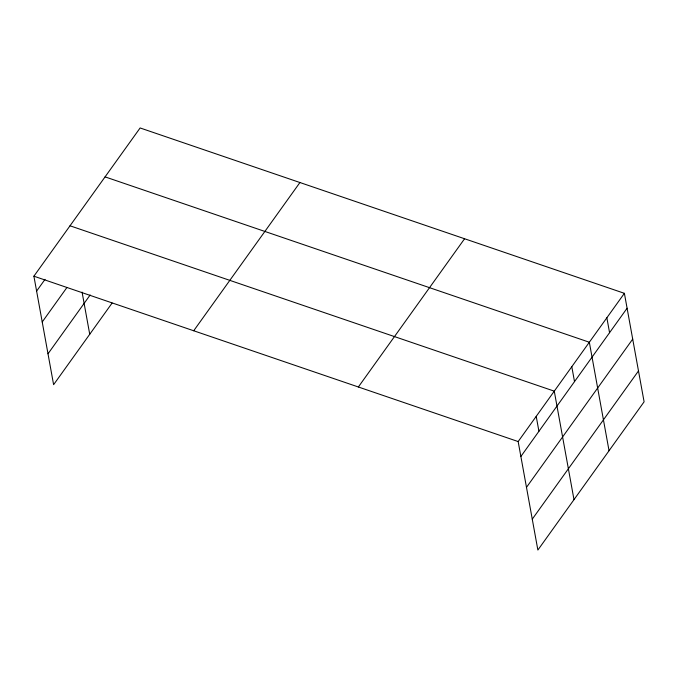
<?xml version="1.0" encoding="UTF-8"?>
<svg xmlns="http://www.w3.org/2000/svg" width="678" height="678" viewBox="0 0 678 678"><rect width="100%" height="100%" fill="white"/><g stroke="black" fill="none" stroke-linecap="round" stroke-linejoin="round"><path stroke-width="1.02" d="M112.09 303.066L53.613 384.68L33.9 276.192L140.126 127.956L624.387 293.32L644.1 401.808L537.874 550.044L518.162 441.556L624.387 293.32M36.612 291.099L45.036 279.344M42.222 321.982L66.902 287.54M48.002 353.797L90.166 294.964M193.705 330.762L299.93 182.526M358.357 386.985L464.583 238.749M520.874 456.472L627.091 308.236M526.484 487.346L632.71 339.11M532.264 519.162L638.49 370.925M105.073 176.873L589.335 342.237L609.047 450.726M70.02 225.791L554.273 391.155L573.995 499.644M33.9 276.192L518.162 441.556M606.861 317.779L609.564 332.695M571.8 366.696L574.512 381.612M536.222 416.36L538.925 431.267M82.072 292.108L89.733 334.279"/></g></svg>
